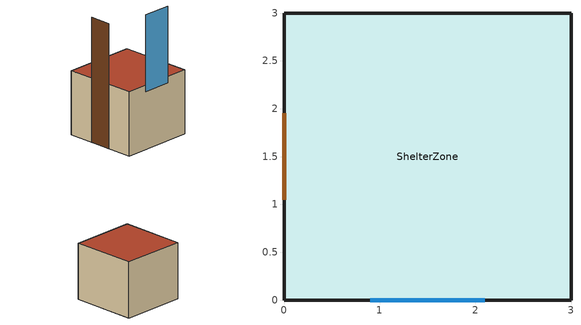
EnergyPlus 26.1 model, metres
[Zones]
ShelterZone
 floor outside (Con_floor): 0,0 0,3 3,3 3,0 z0
 wall outside (Con_east_wall): 3,0 3,3 z0:2.6
 wall outside (Con_north_wall): 3,3 0,3 z0:2.6
 wall outside (Con_south_wall): 0,0 3,0 z0:2.6
 wall outside (Con_west_wall): 0,3 0,0 z0:2.6
 window (WinCon): 0.9,0 2.1,0 z2.34:5.46
 door (Con_west_wall): 0,1.95 0,1.05 z0:5.07
 roof outside (Con_roof): 0,0 3,0 3,3 0,3 z2.6
[Building]
SIH26051 Shelter Demo: Loads convergence tolerance value=0.04; Maximum number of warmup days=25; Minimum number of warmup days=6; North axis=0; Solar distribution=FullExterior; Temperature convergence tolerance value=0.4; Terrain=City
[Site:Location]
Prayagraj: Elevation=98; Latitude=25.4358; Longitude=81.8463; Time zone=5.5
[Construction]
Con_east_wall; Con_north_wall; Con_south_wall; Con_west_wall: SIH01_brick
Con_floor: SIH03_concrete
Con_roof: SIH02_rcc_slab
WinCon: WinGlaz
[Material] Roughness=MediumRough
Name | Conductivity | Density | Solar absorptance | Specific heat | Thermal absorptance | Thickness | Visible absorptance
SIH01_brick | 0.72 | 1920 | 0.7 | 840 | 0.9 | 0.2 | 0.7
SIH02_rcc_slab | 1.7 | 2300 | 0.65 | 880 | 0.91 | 0.12 | 0.65
SIH03_concrete | 1.7 | 2300 | 0.65 | 880 | 0.91 | 0.1 | 0.65
[WindowMaterial:SimpleGlazingSystem]
WinGlaz: Solar heat gain coefficient=0.82; U factor=5.8; Visible transmittance=0.75
[Zone]
ShelterZone: Ceiling height=2.6; Floor area=9; Multiplier=1; Type=1; Volume=23.4
